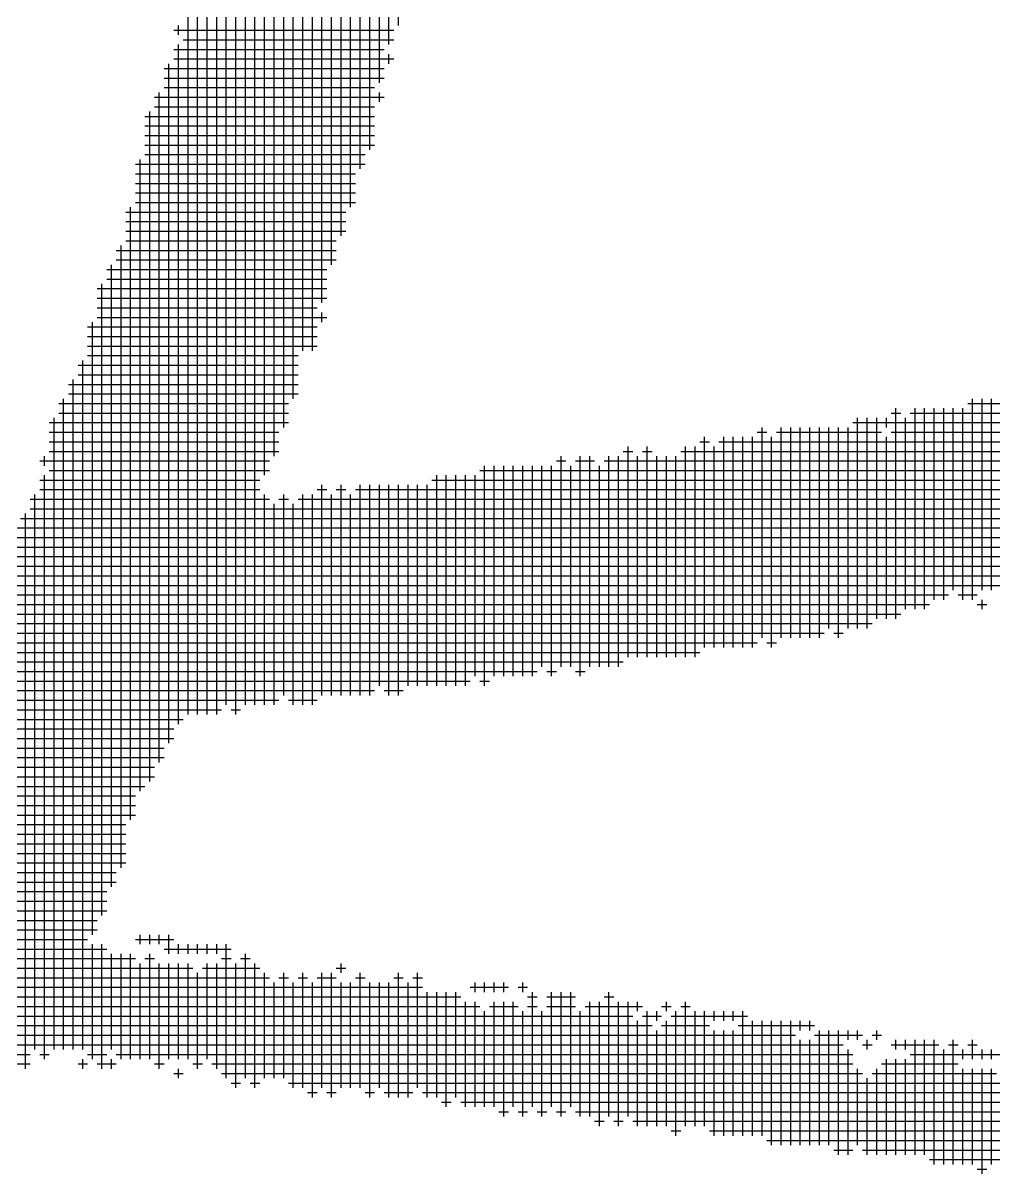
# Model space of a CAD drawing. Header units: feet. Extents: x 0 to 510288, y 0 to 371336.
# Drawn here: x 354440 to 354919, y 87916 to 88484 of the extents above; entities that cross this region are included whole.
import ezdxf

# ---------------------------------------------------------------- set-up
doc = ezdxf.new("R2010")
doc.units = ezdxf.units.FT
doc.header["$LTSCALE"] = 100
doc.header["$MEASUREMENT"] = 0
doc.layers.add('CX-MISC', color=2, linetype='CONTINUOUS')

msp = doc.modelspace()

# ---------------------------------------------------------------- linework, layer by layer
at = {"layer": 'CX-MISC'}
for p, q in [((354620.61, 88473.3, 12271.3), (354620.61, 89007.22, 12271.3)), ((354615.88, 88454.4, 12271.3), (354615.88, 88983.6, 12271.3)), ((354611.16, 88421.32, 12271.3), (354611.16, 88941.07, 12271.3)), ((354606.43, 88411.87, 12271.3), (354606.43, 88893.82, 12271.3)), ((354596.98, 88378.8, 12271.3), (354596.98, 88889.1, 12271.3)), ((354601.71, 88392.97, 12271.3), (354601.71, 88889.1, 12271.3)), ((354587.53, 88345.72, 12271.3), (354587.53, 88884.37, 12271.3)), ((354592.26, 88364.62, 12271.3), (354592.26, 88884.37, 12271.3)), ((354582.81, 88322.1, 12271.3), (354582.81, 88879.65, 12271.3)), ((354578.08, 88322.1, 12271.3), (354578.08, 88733.17, 12271.3)), ((354573.36, 88298.47, 12271.3), (354573.36, 88695.37, 12271.3)), ((354568.63, 88284.3, 12271.3), (354568.63, 88671.75, 12271.3)), ((354563.91, 88270.12, 12271.3), (354563.91, 88652.85, 12271.3)), ((354559.18, 88260.67, 12271.3), (354559.18, 88638.67, 12271.3)), ((354554.46, 88147.27, 12271.3), (354554.46, 88615.05, 12271.3)), ((354549.73, 88147.27, 12271.3), (354549.73, 88600.87, 12271.3)), ((354545.01, 88142.55, 12271.3), (354545.01, 88572.52, 12271.3)), ((354540.28, 88147.27, 12271.3), (354540.28, 88558.35, 12271.3)), ((354535.56, 88142.55, 12271.3), (354535.56, 88534.72, 12271.3)), ((354530.83, 88142.55, 12271.3), (354530.83, 88530, 12271.3)), ((354526.11, 88142.55, 12271.3), (354526.11, 88515.82, 12271.3)), ((354521.38, 88142.55, 12271.3), (354521.38, 88501.65, 12271.3)), ((354625.33, 88482.75, 12271.3), (354625.33, 88487.47, 12271.3)), ((354514.3, 88480.39, 12271.3), (354622.97, 88480.39, 12271.3)), ((354516.66, 88478.02, 12271.3), (354516.66, 88482.75, 12271.3)), ((354516.66, 88137.82, 12271.3), (354516.66, 88473.3, 12271.3)), ((354519.02, 88475.66, 12271.3), (354622.97, 88475.66, 12271.3)), ((354514.3, 88470.94, 12271.3), (354618.25, 88470.94, 12271.3)), ((354514.3, 88466.21, 12271.3), (354622.97, 88466.21, 12271.3)), ((354620.61, 88463.85, 12271.3), (354620.61, 88468.57, 12271.3)), ((354509.57, 88461.49, 12271.3), (354618.25, 88461.49, 12271.3)), ((354511.93, 88128.37, 12271.3), (354511.93, 88463.85, 12271.3)), ((354509.57, 88456.76, 12271.3), (354618.25, 88456.76, 12271.3)), ((354507.21, 88118.92, 12271.3), (354507.21, 88449.67, 12271.3)), ((354509.57, 88452.04, 12271.3), (354613.52, 88452.04, 12271.3)), ((354615.88, 88444.95, 12271.3), (354615.88, 88449.67, 12271.3)), ((354504.85, 88447.31, 12271.3), (354618.25, 88447.31, 12271.3)), ((354500.12, 88437.86, 12271.3), (354613.52, 88437.86, 12271.3)), ((354502.48, 88109.47, 12271.3), (354502.48, 88440.22, 12271.3)), ((354504.85, 88442.59, 12271.3), (354613.52, 88442.59, 12271.3)), ((354500.12, 88433.14, 12271.3), (354613.52, 88433.14, 12271.3)), ((354500.12, 88428.41, 12271.3), (354613.52, 88428.41, 12271.3)), ((354500.12, 88423.69, 12271.3), (354613.52, 88423.69, 12271.3)), ((354497.76, 88104.75, 12271.3), (354497.76, 88416.6, 12271.3)), ((354500.12, 88418.96, 12271.3), (354608.8, 88418.96, 12271.3)), ((354495.4, 88414.24, 12271.3), (354608.8, 88414.24, 12271.3)), ((354495.4, 88409.51, 12271.3), (354604.07, 88409.51, 12271.3)), ((354495.4, 88404.79, 12271.3), (354604.07, 88404.79, 12271.3)), ((354495.4, 88400.06, 12271.3), (354604.07, 88400.06, 12271.3)), ((354493.03, 88090.57, 12271.3), (354493.03, 88392.97, 12271.3)), ((354495.4, 88395.34, 12271.3), (354604.07, 88395.34, 12271.3)), ((354490.67, 88390.61, 12271.3), (354599.35, 88390.61, 12271.3)), ((354490.67, 88385.89, 12271.3), (354599.35, 88385.89, 12271.3)), ((354490.67, 88381.16, 12271.3), (354599.35, 88381.16, 12271.3)), ((354490.67, 88376.44, 12271.3), (354594.62, 88376.44, 12271.3)), ((354485.95, 88371.71, 12271.3), (354594.62, 88371.71, 12271.3)), ((354488.31, 88066.95, 12271.3), (354488.31, 88374.07, 12271.3)), ((354483.58, 88057.5, 12271.3), (354483.58, 88364.62, 12271.3)), ((354485.95, 88366.99, 12271.3), (354594.62, 88366.99, 12271.3)), ((354481.22, 88362.26, 12271.3), (354589.9, 88362.26, 12271.3)), ((354476.5, 88352.81, 12271.3), (354589.9, 88352.81, 12271.3)), ((354478.86, 88043.32, 12271.3), (354478.86, 88355.17, 12271.3)), ((354481.22, 88357.54, 12271.3), (354589.9, 88357.54, 12271.3)), ((354476.5, 88348.09, 12271.3), (354589.9, 88348.09, 12271.3)), ((354476.5, 88343.36, 12271.3), (354585.17, 88343.36, 12271.3)), ((354587.53, 88336.27, 12271.3), (354587.53, 88341, 12271.3)), ((354474.13, 88033.87, 12271.3), (354474.13, 88336.27, 12271.3)), ((354476.5, 88338.64, 12271.3), (354589.9, 88338.64, 12271.3)), ((354471.77, 88333.91, 12271.3), (354585.17, 88333.91, 12271.3)), ((354471.77, 88329.19, 12271.3), (354585.17, 88329.19, 12271.3)), ((354471.77, 88324.46, 12271.3), (354585.17, 88324.46, 12271.3)), ((354471.77, 88319.74, 12271.3), (354575.72, 88319.74, 12271.3)), ((354467.05, 88315.01, 12271.3), (354575.72, 88315.01, 12271.3)), ((354469.41, 87977.17, 12271.3), (354469.41, 88317.37, 12271.3)), ((354464.68, 87977.17, 12271.3), (354464.68, 88307.92, 12271.3)), ((354467.05, 88310.29, 12271.3), (354575.72, 88310.29, 12271.3)), ((354462.32, 88305.56, 12271.3), (354575.72, 88305.56, 12271.3)), ((354457.6, 88296.11, 12271.3), (354571, 88296.11, 12271.3)), ((354459.96, 87977.17, 12271.3), (354459.96, 88298.47, 12271.3)), ((354462.32, 88300.84, 12271.3), (354575.72, 88300.84, 12271.3)), ((354906.47, 88296.11, 12271.3), (355700.27, 88296.11, 12271.3)), ((354908.83, 88199.25, 12271.3), (354908.83, 88298.47, 12271.3)), ((354913.56, 88203.97, 12271.3), (354913.56, 88298.47, 12271.3)), ((354918.28, 88203.97, 12271.3), (354918.28, 88298.47, 12271.3)), ((354457.6, 88291.39, 12271.3), (354571, 88291.39, 12271.3)), ((354868.67, 88291.39, 12271.3), (354873.4, 88291.39, 12271.3)), ((354871.03, 88189.8, 12271.3), (354871.03, 88293.75, 12271.3)), ((354878.12, 88291.39, 12271.3), (355634.12, 88291.39, 12271.3)), ((354880.48, 88194.52, 12271.3), (354880.48, 88293.75, 12271.3)), ((354885.21, 88194.52, 12271.3), (354885.21, 88293.75, 12271.3)), ((354889.93, 88199.25, 12271.3), (354889.93, 88293.75, 12271.3)), ((354894.66, 88199.25, 12271.3), (354894.66, 88293.75, 12271.3)), ((354899.38, 88203.97, 12271.3), (354899.38, 88293.75, 12271.3)), ((354904.11, 88199.25, 12271.3), (354904.11, 88293.75, 12271.3)), ((354452.87, 88286.66, 12271.3), (354571, 88286.66, 12271.3)), ((354455.23, 87977.17, 12271.3), (354455.23, 88289.02, 12271.3)), ((354804.88, 88180.35, 12271.3), (354804.88, 88284.3, 12271.3)), ((354814.33, 88180.35, 12271.3), (354814.33, 88284.3, 12271.3)), ((354819.06, 88180.35, 12271.3), (354819.06, 88284.3, 12271.3)), ((354823.78, 88180.35, 12271.3), (354823.78, 88284.3, 12271.3)), ((354828.51, 88180.35, 12271.3), (354828.51, 88284.3, 12271.3)), ((354833.23, 88180.35, 12271.3), (354833.23, 88284.3, 12271.3)), ((354837.96, 88185.07, 12271.3), (354837.96, 88284.3, 12271.3)), ((354842.68, 88180.35, 12271.3), (354842.68, 88284.3, 12271.3)), ((354847.41, 88185.07, 12271.3), (354847.41, 88284.3, 12271.3)), ((354849.77, 88286.66, 12271.3), (355634.12, 88286.66, 12271.3)), ((354852.13, 88185.07, 12271.3), (354852.13, 88289.02, 12271.3)), ((354856.86, 88185.07, 12271.3), (354856.86, 88289.02, 12271.3)), ((354861.58, 88189.8, 12271.3), (354861.58, 88289.02, 12271.3)), ((354866.31, 88284.3, 12271.3), (354866.31, 88289.02, 12271.3)), ((354875.76, 88194.52, 12271.3), (354875.76, 88289.02, 12271.3)), ((354452.87, 88281.94, 12271.3), (354566.27, 88281.94, 12271.3)), ((354776.53, 88175.62, 12271.3), (354776.53, 88279.57, 12271.3)), ((354785.98, 88175.62, 12271.3), (354785.98, 88279.57, 12271.3)), ((354790.71, 88175.62, 12271.3), (354790.71, 88279.57, 12271.3)), ((354795.43, 88175.62, 12271.3), (354795.43, 88279.57, 12271.3)), ((354800.16, 88175.62, 12271.3), (354800.16, 88279.57, 12271.3)), ((354802.52, 88281.94, 12271.3), (354807.25, 88281.94, 12271.3)), ((354809.61, 88175.62, 12271.3), (354809.61, 88279.57, 12271.3)), ((354811.97, 88281.94, 12271.3), (354863.95, 88281.94, 12271.3)), ((354866.31, 88189.8, 12271.3), (354866.31, 88279.57, 12271.3)), ((354868.67, 88281.94, 12271.3), (355596.32, 88281.94, 12271.3)), ((354452.87, 88277.21, 12271.3), (354566.27, 88277.21, 12271.3)), ((354738.73, 88170.9, 12271.3), (354738.73, 88274.85, 12271.3)), ((354748.18, 88170.9, 12271.3), (354748.18, 88274.85, 12271.3)), ((354767.08, 88170.9, 12271.3), (354767.08, 88274.85, 12271.3)), ((354771.81, 88170.9, 12271.3), (354771.81, 88274.85, 12271.3)), ((354774.17, 88277.21, 12271.3), (354778.9, 88277.21, 12271.3)), ((354781.26, 88175.62, 12271.3), (354781.26, 88274.85, 12271.3)), ((354783.62, 88277.21, 12271.3), (355558.52, 88277.21, 12271.3)), ((354448.15, 88267.76, 12271.3), (354561.55, 88267.76, 12271.3)), ((354450.51, 88265.4, 12271.3), (354450.51, 88270.12, 12271.3)), ((354452.87, 88272.49, 12271.3), (354566.27, 88272.49, 12271.3)), ((354703.3, 88267.76, 12271.3), (354708.02, 88267.76, 12271.3)), ((354705.66, 88166.17, 12271.3), (354705.66, 88270.12, 12271.3)), ((354712.75, 88267.76, 12271.3), (354722.2, 88267.76, 12271.3)), ((354715.11, 88161.45, 12271.3), (354715.11, 88270.12, 12271.3)), ((354719.83, 88166.17, 12271.3), (354719.83, 88270.12, 12271.3)), ((354726.92, 88267.76, 12271.3), (355492.37, 88267.76, 12271.3)), ((354729.28, 88166.17, 12271.3), (354729.28, 88270.12, 12271.3)), ((354734.01, 88166.17, 12271.3), (354734.01, 88270.12, 12271.3)), ((354736.37, 88272.49, 12271.3), (354741.1, 88272.49, 12271.3)), ((354743.46, 88170.9, 12271.3), (354743.46, 88270.12, 12271.3)), ((354745.82, 88272.49, 12271.3), (354750.55, 88272.49, 12271.3)), ((354752.91, 88170.9, 12271.3), (354752.91, 88270.12, 12271.3)), ((354757.63, 88170.9, 12271.3), (354757.63, 88270.12, 12271.3)), ((354762.36, 88170.9, 12271.3), (354762.36, 88270.12, 12271.3)), ((354764.72, 88272.49, 12271.3), (355511.27, 88272.49, 12271.3)), ((354452.87, 88263.04, 12271.3), (354561.55, 88263.04, 12271.3)), ((354665.5, 88263.04, 12271.3), (355464.02, 88263.04, 12271.3)), ((354667.86, 88156.72, 12271.3), (354667.86, 88265.4, 12271.3)), ((354672.58, 88161.45, 12271.3), (354672.58, 88265.4, 12271.3)), ((354677.31, 88161.45, 12271.3), (354677.31, 88265.4, 12271.3)), ((354682.03, 88161.45, 12271.3), (354682.03, 88265.4, 12271.3)), ((354686.76, 88161.45, 12271.3), (354686.76, 88265.4, 12271.3)), ((354691.48, 88161.45, 12271.3), (354691.48, 88265.4, 12271.3)), ((354696.21, 88166.17, 12271.3), (354696.21, 88265.4, 12271.3)), ((354700.93, 88161.45, 12271.3), (354700.93, 88265.4, 12271.3)), ((354710.38, 88166.17, 12271.3), (354710.38, 88265.4, 12271.3)), ((354724.56, 88166.17, 12271.3), (354724.56, 88265.4, 12271.3)), ((354448.15, 88258.31, 12271.3), (354556.82, 88258.31, 12271.3)), ((354450.51, 87972.45, 12271.3), (354450.51, 88260.67, 12271.3)), ((354587.53, 88152, 12271.3), (354587.53, 88255.95, 12271.3)), ((354596.98, 88152, 12271.3), (354596.98, 88255.95, 12271.3)), ((354606.43, 88152, 12271.3), (354606.43, 88255.95, 12271.3)), ((354611.16, 88152, 12271.3), (354611.16, 88255.95, 12271.3)), ((354615.88, 88156.72, 12271.3), (354615.88, 88255.95, 12271.3)), ((354620.61, 88152, 12271.3), (354620.61, 88255.95, 12271.3)), ((354625.33, 88152, 12271.3), (354625.33, 88255.95, 12271.3)), ((354630.06, 88156.72, 12271.3), (354630.06, 88255.95, 12271.3)), ((354634.78, 88156.72, 12271.3), (354634.78, 88255.95, 12271.3)), ((354639.51, 88156.72, 12271.3), (354639.51, 88255.95, 12271.3)), ((354641.87, 88258.31, 12271.3), (355445.12, 88258.31, 12271.3)), ((354644.23, 88156.72, 12271.3), (354644.23, 88260.67, 12271.3)), ((354648.96, 88156.72, 12271.3), (354648.96, 88260.67, 12271.3)), ((354653.68, 88156.72, 12271.3), (354653.68, 88260.67, 12271.3)), ((354658.41, 88156.72, 12271.3), (354658.41, 88260.67, 12271.3)), ((354663.13, 88161.45, 12271.3), (354663.13, 88260.67, 12271.3)), ((354445.78, 87977.17, 12271.3), (354445.78, 88251.22, 12271.3)), ((354448.15, 88253.59, 12271.3), (354556.82, 88253.59, 12271.3)), ((354559.18, 88147.27, 12271.3), (354559.18, 88251.22, 12271.3)), ((354568.63, 88152, 12271.3), (354568.63, 88251.22, 12271.3)), ((354578.08, 88147.27, 12271.3), (354578.08, 88251.22, 12271.3)), ((354582.81, 88147.27, 12271.3), (354582.81, 88251.22, 12271.3)), ((354585.17, 88253.59, 12271.3), (354589.9, 88253.59, 12271.3)), ((354592.26, 88152, 12271.3), (354592.26, 88251.22, 12271.3)), ((354594.62, 88253.59, 12271.3), (354599.35, 88253.59, 12271.3)), ((354601.71, 88152, 12271.3), (354601.71, 88251.22, 12271.3)), ((354604.07, 88253.59, 12271.3), (355388.42, 88253.59, 12271.3)), ((354443.42, 88248.86, 12271.3), (354561.55, 88248.86, 12271.3)), ((354563.91, 88147.27, 12271.3), (354563.91, 88246.5, 12271.3)), ((354566.27, 88248.86, 12271.3), (354571, 88248.86, 12271.3)), ((354573.36, 88147.27, 12271.3), (354573.36, 88246.5, 12271.3)), ((354575.72, 88248.86, 12271.3), (355322.27, 88248.86, 12271.3)), ((354438.7, 88239.41, 12271.3), (355265.57, 88239.41, 12271.3)), ((354441.06, 87967.72, 12271.3), (354441.06, 88241.77, 12271.3)), ((354443.42, 88244.14, 12271.3), (355303.37, 88244.14, 12271.3)), ((354433.97, 88234.69, 12271.3), (355204.15, 88234.69, 12271.3)), ((354429.25, 88229.96, 12271.3), (355152.17, 88229.96, 12271.3)), ((354386.72, 88225.24, 12271.3), (355095.47, 88225.24, 12271.3)), ((354363.1, 88220.51, 12271.3), (355067.12, 88220.51, 12271.3)), ((354287.5, 88211.06, 12271.3), (354982.07, 88211.06, 12271.3)), ((354339.47, 88215.79, 12271.3), (355010.42, 88215.79, 12271.3)), ((354268.6, 88206.34, 12271.3), (354949, 88206.34, 12271.3)), ((354230.8, 88201.61, 12271.3), (354897.02, 88201.61, 12271.3)), ((354901.75, 88201.61, 12271.3), (354911.2, 88201.61, 12271.3)), ((354913.56, 88194.52, 12271.3), (354913.56, 88199.25, 12271.3)), ((354207.17, 88196.89, 12271.3), (354887.57, 88196.89, 12271.3)), ((354911.2, 88196.89, 12271.3), (354915.92, 88196.89, 12271.3)), ((354150.47, 88187.44, 12271.3), (354859.22, 88187.44, 12271.3)), ((354174.1, 88192.16, 12271.3), (354873.4, 88192.16, 12271.3)), ((354122.12, 88182.71, 12271.3), (354835.6, 88182.71, 12271.3)), ((354840.32, 88182.71, 12271.3), (354845.05, 88182.71, 12271.3)), ((354084.32, 88177.99, 12271.3), (354802.52, 88177.99, 12271.3)), ((354807.25, 88177.99, 12271.3), (354811.97, 88177.99, 12271.3)), ((354046.52, 88173.26, 12271.3), (354774.17, 88173.26, 12271.3)), ((354018.17, 88168.54, 12271.3), (354736.37, 88168.54, 12271.3)), ((353980.37, 88159.09, 12271.3), (354660.77, 88159.09, 12271.3)), ((354004, 88163.81, 12271.3), (354693.85, 88163.81, 12271.3)), ((354665.5, 88159.09, 12271.3), (354670.22, 88159.09, 12271.3)), ((354698.57, 88163.81, 12271.3), (354703.3, 88163.81, 12271.3)), ((354712.75, 88163.81, 12271.3), (354717.47, 88163.81, 12271.3)), ((353952.02, 88154.36, 12271.3), (354613.52, 88154.36, 12271.3)), ((354618.25, 88154.36, 12271.3), (354627.7, 88154.36, 12271.3)), ((353942.57, 88149.64, 12271.3), (354566.27, 88149.64, 12271.3)), ((354571, 88149.64, 12271.3), (354585.17, 88149.64, 12271.3)), ((353914.22, 88144.91, 12271.3), (354537.92, 88144.91, 12271.3)), ((354542.65, 88144.91, 12271.3), (354547.37, 88144.91, 12271.3)), ((353890.6, 88140.19, 12271.3), (354519.02, 88140.19, 12271.3)), ((353885.87, 88130.74, 12271.3), (354514.3, 88130.74, 12271.3)), ((353890.6, 88135.46, 12271.3), (354514.3, 88135.46, 12271.3)), ((353885.87, 88126.01, 12271.3), (354509.57, 88126.01, 12271.3)), ((354386.72, 88121.29, 12271.3), (354509.57, 88121.29, 12271.3)), ((354386.72, 88116.56, 12271.3), (354504.85, 88116.56, 12271.3)), ((354382, 88111.84, 12271.3), (354504.85, 88111.84, 12271.3)), ((354382, 88102.39, 12271.3), (354495.4, 88102.39, 12271.3)), ((354386.72, 88107.11, 12271.3), (354500.12, 88107.11, 12271.3)), ((354377.27, 88097.66, 12271.3), (354495.4, 88097.66, 12271.3)), ((354382, 88092.94, 12271.3), (354495.4, 88092.94, 12271.3)), ((354377.27, 88088.21, 12271.3), (354490.67, 88088.21, 12271.3)), ((354372.55, 88083.49, 12271.3), (354490.67, 88083.49, 12271.3)), ((354367.82, 88078.76, 12271.3), (354490.67, 88078.76, 12271.3)), ((354372.55, 88074.04, 12271.3), (354490.67, 88074.04, 12271.3)), ((354367.82, 88069.31, 12271.3), (354490.67, 88069.31, 12271.3)), ((354367.82, 88064.59, 12271.3), (354485.95, 88064.59, 12271.3)), ((354363.1, 88059.86, 12271.3), (354485.95, 88059.86, 12271.3)), ((353923.67, 88055.14, 12271.3), (354481.22, 88055.14, 12271.3)), ((353933.12, 88050.41, 12271.3), (354481.22, 88050.41, 12271.3)), ((353937.85, 88045.69, 12271.3), (354481.22, 88045.69, 12271.3)), ((353956.75, 88040.96, 12271.3), (354476.5, 88040.96, 12271.3)), ((353980.37, 88036.24, 12271.3), (354476.5, 88036.24, 12271.3)), ((353999.27, 88031.51, 12271.3), (354471.77, 88031.51, 12271.3)), ((354474.13, 87972.45, 12271.3), (354474.13, 88029.15, 12271.3)), ((354478.86, 87967.72, 12271.3), (354478.86, 88029.15, 12271.3)), ((354495.4, 88031.51, 12271.3), (354514.3, 88031.51, 12271.3)), ((354497.76, 88029.15, 12271.3), (354497.76, 88033.87, 12271.3)), ((354502.48, 88029.15, 12271.3), (354502.48, 88033.87, 12271.3)), ((354507.21, 88029.15, 12271.3), (354507.21, 88033.87, 12271.3)), ((354511.93, 88024.42, 12271.3), (354511.93, 88033.87, 12271.3)), ((354516.66, 88024.42, 12271.3), (354516.66, 88029.15, 12271.3)), ((354521.38, 88024.42, 12271.3), (354521.38, 88029.15, 12271.3)), ((354526.11, 88024.42, 12271.3), (354526.11, 88029.15, 12271.3)), ((354530.83, 88024.42, 12271.3), (354530.83, 88029.15, 12271.3)), ((354535.56, 88024.42, 12271.3), (354535.56, 88029.15, 12271.3)), ((354540.28, 87963, 12271.3), (354540.28, 88029.15, 12271.3)), ((354032.35, 88026.79, 12271.3), (354481.22, 88026.79, 12271.3)), ((354483.58, 87977.17, 12271.3), (354483.58, 88024.42, 12271.3)), ((354488.31, 87972.45, 12271.3), (354488.31, 88024.42, 12271.3)), ((354493.03, 87972.45, 12271.3), (354493.03, 88024.42, 12271.3)), ((354502.48, 87972.45, 12271.3), (354502.48, 88024.42, 12271.3)), ((354509.57, 88026.79, 12271.3), (354542.65, 88026.79, 12271.3)), ((354549.73, 87963, 12271.3), (354549.73, 88024.42, 12271.3)), ((354055.97, 88022.06, 12271.3), (354495.4, 88022.06, 12271.3)), ((354126.85, 88017.34, 12271.3), (354523.75, 88017.34, 12271.3)), ((354497.76, 87972.45, 12271.3), (354497.76, 88019.7, 12271.3)), ((354500.12, 88022.06, 12271.3), (354504.85, 88022.06, 12271.3)), ((354507.21, 87967.72, 12271.3), (354507.21, 88019.7, 12271.3)), ((354511.93, 87972.45, 12271.3), (354511.93, 88019.7, 12271.3)), ((354516.66, 87972.45, 12271.3), (354516.66, 88019.7, 12271.3)), ((354521.38, 87972.45, 12271.3), (354521.38, 88019.7, 12271.3)), ((354528.47, 88017.34, 12271.3), (354556.82, 88017.34, 12271.3)), ((354530.83, 87972.45, 12271.3), (354530.83, 88019.7, 12271.3)), ((354535.56, 87967.72, 12271.3), (354535.56, 88019.7, 12271.3)), ((354537.92, 88022.06, 12271.3), (354542.65, 88022.06, 12271.3)), ((354545.01, 87958.27, 12271.3), (354545.01, 88019.7, 12271.3)), ((354547.37, 88022.06, 12271.3), (354552.1, 88022.06, 12271.3)), ((354554.46, 87958.27, 12271.3), (354554.46, 88019.7, 12271.3)), ((354594.62, 88017.34, 12271.3), (354599.35, 88017.34, 12271.3)), ((354596.98, 88014.97, 12271.3), (354596.98, 88019.7, 12271.3)), ((354150.47, 88012.61, 12271.3), (354561.55, 88012.61, 12271.3)), ((354526.11, 87967.72, 12271.3), (354526.11, 88014.97, 12271.3)), ((354559.18, 87963, 12271.3), (354559.18, 88014.97, 12271.3)), ((354566.27, 88012.61, 12271.3), (354571, 88012.61, 12271.3)), ((354568.63, 87963, 12271.3), (354568.63, 88014.97, 12271.3)), ((354575.72, 88012.61, 12271.3), (354580.45, 88012.61, 12271.3)), ((354578.08, 87958.27, 12271.3), (354578.08, 88014.97, 12271.3)), ((354585.17, 88012.61, 12271.3), (354594.62, 88012.61, 12271.3)), ((354587.53, 87958.27, 12271.3), (354587.53, 88014.97, 12271.3)), ((354592.26, 87953.55, 12271.3), (354592.26, 88014.97, 12271.3)), ((354604.07, 88012.61, 12271.3), (354608.8, 88012.61, 12271.3)), ((354606.43, 87958.27, 12271.3), (354606.43, 88014.97, 12271.3)), ((354622.97, 88012.61, 12271.3), (354627.7, 88012.61, 12271.3)), ((354625.33, 87953.55, 12271.3), (354625.33, 88014.97, 12271.3)), ((354632.42, 88012.61, 12271.3), (354637.15, 88012.61, 12271.3)), ((354634.78, 87958.27, 12271.3), (354634.78, 88014.97, 12271.3)), ((354197.72, 88007.89, 12271.3), (354637.15, 88007.89, 12271.3)), ((354563.91, 87963, 12271.3), (354563.91, 88010.25, 12271.3)), ((354573.36, 87958.27, 12271.3), (354573.36, 88010.25, 12271.3)), ((354582.81, 87953.55, 12271.3), (354582.81, 88010.25, 12271.3)), ((354596.98, 87958.27, 12271.3), (354596.98, 88010.25, 12271.3)), ((354601.71, 87958.27, 12271.3), (354601.71, 88010.25, 12271.3)), ((354611.16, 87953.55, 12271.3), (354611.16, 88010.25, 12271.3)), ((354615.88, 87958.27, 12271.3), (354615.88, 88010.25, 12271.3)), ((354620.61, 87953.55, 12271.3), (354620.61, 88010.25, 12271.3)), ((354630.06, 87953.55, 12271.3), (354630.06, 88010.25, 12271.3)), ((354660.77, 88007.89, 12271.3), (354679.67, 88007.89, 12271.3)), ((354663.13, 88005.52, 12271.3), (354663.13, 88010.25, 12271.3)), ((354667.86, 88005.52, 12271.3), (354667.86, 88010.25, 12271.3)), ((354672.58, 88005.52, 12271.3), (354672.58, 88010.25, 12271.3)), ((354677.31, 88005.52, 12271.3), (354677.31, 88010.25, 12271.3)), ((354684.4, 88007.89, 12271.3), (354689.12, 88007.89, 12271.3)), ((354686.76, 88005.52, 12271.3), (354686.76, 88010.25, 12271.3)), ((354249.7, 88003.16, 12271.3), (354656.05, 88003.16, 12271.3)), ((354639.51, 87953.55, 12271.3), (354639.51, 88005.52, 12271.3)), ((354644.23, 87953.55, 12271.3), (354644.23, 88005.52, 12271.3)), ((354648.96, 87948.82, 12271.3), (354648.96, 88005.52, 12271.3)), ((354653.68, 87953.55, 12271.3), (354653.68, 88005.52, 12271.3)), ((354658.41, 87948.82, 12271.3), (354658.41, 88000.8, 12271.3)), ((354663.13, 87948.82, 12271.3), (354663.13, 88000.8, 12271.3)), ((354672.58, 87948.82, 12271.3), (354672.58, 88000.8, 12271.3)), ((354677.31, 87944.1, 12271.3), (354677.31, 88000.8, 12271.3)), ((354682.03, 87948.82, 12271.3), (354682.03, 88000.8, 12271.3)), ((354689.12, 88003.16, 12271.3), (354693.85, 88003.16, 12271.3)), ((354691.48, 87948.82, 12271.3), (354691.48, 88005.52, 12271.3)), ((354698.57, 88003.16, 12271.3), (354712.75, 88003.16, 12271.3)), ((354700.93, 87948.82, 12271.3), (354700.93, 88005.52, 12271.3)), ((354705.66, 87944.1, 12271.3), (354705.66, 88005.52, 12271.3)), ((354710.38, 87948.82, 12271.3), (354710.38, 88005.52, 12271.3)), ((354719.83, 87944.1, 12271.3), (354719.83, 88000.8, 12271.3)), ((354724.56, 87939.37, 12271.3), (354724.56, 88000.8, 12271.3)), ((354726.92, 88003.16, 12271.3), (354731.65, 88003.16, 12271.3)), ((354729.28, 87944.1, 12271.3), (354729.28, 88005.52, 12271.3)), ((354734.01, 87939.37, 12271.3), (354734.01, 88000.8, 12271.3)), ((354738.73, 87944.1, 12271.3), (354738.73, 88000.8, 12271.3)), ((354743.46, 87996.07, 12271.3), (354743.46, 88000.8, 12271.3)), ((354757.63, 87996.07, 12271.3), (354757.63, 88000.8, 12271.3)), ((354767.08, 87939.37, 12271.3), (354767.08, 88000.8, 12271.3)), ((354282.77, 87998.44, 12271.3), (354665.5, 87998.44, 12271.3)), ((354667.86, 87948.82, 12271.3), (354667.86, 87996.07, 12271.3)), ((354670.22, 87998.44, 12271.3), (354684.4, 87998.44, 12271.3)), ((354686.76, 87944.1, 12271.3), (354686.76, 87996.07, 12271.3)), ((354689.12, 87998.44, 12271.3), (354693.85, 87998.44, 12271.3)), ((354696.21, 87944.1, 12271.3), (354696.21, 87996.07, 12271.3)), ((354698.57, 87998.44, 12271.3), (354712.75, 87998.44, 12271.3)), ((354715.11, 87944.1, 12271.3), (354715.11, 87996.07, 12271.3)), ((354717.47, 87998.44, 12271.3), (354745.82, 87998.44, 12271.3)), ((354748.18, 87939.37, 12271.3), (354748.18, 87996.07, 12271.3)), ((354752.91, 87991.35, 12271.3), (354752.91, 87996.07, 12271.3)), ((354755.27, 87998.44, 12271.3), (354760, 87998.44, 12271.3)), ((354762.36, 87934.65, 12271.3), (354762.36, 87996.07, 12271.3)), ((354764.72, 87998.44, 12271.3), (354769.45, 87998.44, 12271.3)), ((354771.81, 87939.37, 12271.3), (354771.81, 87996.07, 12271.3)), ((354776.53, 87939.37, 12271.3), (354776.53, 87996.07, 12271.3)), ((354781.26, 87991.35, 12271.3), (354781.26, 87996.07, 12271.3)), ((354785.98, 87991.35, 12271.3), (354785.98, 87996.07, 12271.3)), ((354790.71, 87991.35, 12271.3), (354790.71, 87996.07, 12271.3)), ((354795.43, 87934.65, 12271.3), (354795.43, 87996.07, 12271.3)), ((354325.3, 87993.71, 12271.3), (354741.1, 87993.71, 12271.3)), ((354330.02, 87988.99, 12271.3), (354750.55, 87988.99, 12271.3)), ((354743.46, 87939.37, 12271.3), (354743.46, 87991.35, 12271.3)), ((354745.82, 87993.71, 12271.3), (354755.27, 87993.71, 12271.3)), ((354755.27, 87988.99, 12271.3), (354778.9, 87988.99, 12271.3)), ((354757.63, 87939.37, 12271.3), (354757.63, 87991.35, 12271.3)), ((354760, 87993.71, 12271.3), (354797.8, 87993.71, 12271.3)), ((354793.07, 87988.99, 12271.3), (354830.87, 87988.99, 12271.3)), ((354800.16, 87934.65, 12271.3), (354800.16, 87991.35, 12271.3)), ((354804.88, 87934.65, 12271.3), (354804.88, 87991.35, 12271.3)), ((354809.61, 87929.92, 12271.3), (354809.61, 87991.35, 12271.3)), ((354814.33, 87929.92, 12271.3), (354814.33, 87991.35, 12271.3)), ((354819.06, 87929.92, 12271.3), (354819.06, 87991.35, 12271.3)), ((354823.78, 87986.62, 12271.3), (354823.78, 87991.35, 12271.3)), ((354828.51, 87986.62, 12271.3), (354828.51, 87991.35, 12271.3)), ((354330.02, 87984.26, 12271.3), (354821.42, 87984.26, 12271.3)), ((354752.91, 87939.37, 12271.3), (354752.91, 87986.62, 12271.3)), ((354781.26, 87934.65, 12271.3), (354781.26, 87986.62, 12271.3)), ((354785.98, 87934.65, 12271.3), (354785.98, 87986.62, 12271.3)), ((354790.71, 87934.65, 12271.3), (354790.71, 87986.62, 12271.3)), ((354830.87, 87984.26, 12271.3), (354854.5, 87984.26, 12271.3)), ((354833.23, 87929.92, 12271.3), (354833.23, 87986.62, 12271.3)), ((354837.96, 87929.92, 12271.3), (354837.96, 87986.62, 12271.3)), ((354842.68, 87925.2, 12271.3), (354842.68, 87986.62, 12271.3)), ((354847.41, 87981.9, 12271.3), (354847.41, 87986.62, 12271.3)), ((354852.13, 87981.9, 12271.3), (354852.13, 87986.62, 12271.3)), ((354859.22, 87984.26, 12271.3), (354863.95, 87984.26, 12271.3)), ((354861.58, 87981.9, 12271.3), (354861.58, 87986.62, 12271.3)), ((354325.3, 87979.54, 12271.3), (354845.05, 87979.54, 12271.3)), ((354823.78, 87929.92, 12271.3), (354823.78, 87981.9, 12271.3)), ((354828.51, 87929.92, 12271.3), (354828.51, 87981.9, 12271.3)), ((354854.5, 87979.54, 12271.3), (354859.22, 87979.54, 12271.3)), ((354856.86, 87977.17, 12271.3), (354856.86, 87981.9, 12271.3)), ((354868.67, 87979.54, 12271.3), (354892.3, 87979.54, 12271.3)), ((354871.03, 87977.17, 12271.3), (354871.03, 87981.9, 12271.3)), ((354875.76, 87977.17, 12271.3), (354875.76, 87981.9, 12271.3)), ((354880.48, 87925.2, 12271.3), (354880.48, 87981.9, 12271.3)), ((354885.21, 87925.2, 12271.3), (354885.21, 87981.9, 12271.3)), ((354889.93, 87920.47, 12271.3), (354889.93, 87981.9, 12271.3)), ((354897.02, 87979.54, 12271.3), (354901.75, 87979.54, 12271.3)), ((354899.38, 87920.47, 12271.3), (354899.38, 87981.9, 12271.3)), ((354906.47, 87979.54, 12271.3), (354911.2, 87979.54, 12271.3)), ((354908.83, 87972.45, 12271.3), (354908.83, 87981.9, 12271.3)), ((354325.3, 87974.81, 12271.3), (354443.42, 87974.81, 12271.3)), ((354448.15, 87974.81, 12271.3), (354452.87, 87974.81, 12271.3)), ((354469.41, 87967.72, 12271.3), (354469.41, 87972.45, 12271.3)), ((354471.77, 87974.81, 12271.3), (354481.22, 87974.81, 12271.3)), ((354483.58, 87967.72, 12271.3), (354483.58, 87972.45, 12271.3)), ((354485.95, 87974.81, 12271.3), (354849.77, 87974.81, 12271.3)), ((354847.41, 87925.2, 12271.3), (354847.41, 87977.17, 12271.3)), ((354866.31, 87925.2, 12271.3), (354866.31, 87972.45, 12271.3)), ((354871.03, 87925.2, 12271.3), (354871.03, 87972.45, 12271.3)), ((354875.76, 87925.2, 12271.3), (354875.76, 87972.45, 12271.3)), ((354878.12, 87974.81, 12271.3), (354930.1, 87974.81, 12271.3)), ((354894.66, 87920.47, 12271.3), (354894.66, 87977.17, 12271.3)), ((354904.11, 87972.45, 12271.3), (354904.11, 87977.17, 12271.3)), ((354913.56, 87972.45, 12271.3), (354913.56, 87977.17, 12271.3)), ((354918.28, 87972.45, 12271.3), (354918.28, 87977.17, 12271.3)), ((354320.57, 87970.09, 12271.3), (354443.42, 87970.09, 12271.3)), ((354467.05, 87970.09, 12271.3), (354471.77, 87970.09, 12271.3)), ((354476.5, 87970.09, 12271.3), (354485.95, 87970.09, 12271.3)), ((354504.85, 87970.09, 12271.3), (354509.57, 87970.09, 12271.3)), ((354516.66, 87963, 12271.3), (354516.66, 87967.72, 12271.3)), ((354523.75, 87970.09, 12271.3), (354528.47, 87970.09, 12271.3)), ((354533.2, 87970.09, 12271.3), (354849.77, 87970.09, 12271.3)), ((354852.13, 87929.92, 12271.3), (354852.13, 87967.72, 12271.3)), ((354861.58, 87925.2, 12271.3), (354861.58, 87967.72, 12271.3)), ((354863.95, 87970.09, 12271.3), (354901.75, 87970.09, 12271.3)), ((354904.11, 87920.47, 12271.3), (354904.11, 87967.72, 12271.3)), ((354908.83, 87920.47, 12271.3), (354908.83, 87967.72, 12271.3)), ((354913.56, 87915.75, 12271.3), (354913.56, 87967.72, 12271.3)), ((354918.28, 87920.47, 12271.3), (354918.28, 87967.72, 12271.3)), ((354514.3, 87965.36, 12271.3), (354519.02, 87965.36, 12271.3)), ((354537.92, 87965.36, 12271.3), (354854.5, 87965.36, 12271.3)), ((354542.65, 87960.64, 12271.3), (354547.37, 87960.64, 12271.3)), ((354552.1, 87960.64, 12271.3), (354556.82, 87960.64, 12271.3)), ((354571, 87960.64, 12271.3), (355024.6, 87960.64, 12271.3)), ((354856.86, 87925.2, 12271.3), (354856.86, 87963, 12271.3)), ((354859.22, 87965.36, 12271.3), (354920.65, 87965.36, 12271.3)), ((354580.45, 87955.91, 12271.3), (354585.17, 87955.91, 12271.3)), ((354589.9, 87955.91, 12271.3), (354594.62, 87955.91, 12271.3)), ((354608.8, 87955.91, 12271.3), (354613.52, 87955.91, 12271.3)), ((354618.25, 87955.91, 12271.3), (354632.42, 87955.91, 12271.3)), ((354637.15, 87955.91, 12271.3), (355034.05, 87955.91, 12271.3)), ((354646.6, 87951.19, 12271.3), (354651.32, 87951.19, 12271.3)), ((354656.05, 87951.19, 12271.3), (355048.22, 87951.19, 12271.3)), ((354674.95, 87946.46, 12271.3), (354679.67, 87946.46, 12271.3)), ((354684.4, 87946.46, 12271.3), (354689.12, 87946.46, 12271.3)), ((354693.85, 87946.46, 12271.3), (354698.57, 87946.46, 12271.3)), ((354703.3, 87946.46, 12271.3), (354708.02, 87946.46, 12271.3)), ((354712.75, 87946.46, 12271.3), (355067.12, 87946.46, 12271.3)), ((354722.2, 87941.74, 12271.3), (354726.92, 87941.74, 12271.3)), ((354731.65, 87941.74, 12271.3), (354736.37, 87941.74, 12271.3)), ((354741.1, 87941.74, 12271.3), (355081.3, 87941.74, 12271.3)), ((354760, 87937.01, 12271.3), (354764.72, 87937.01, 12271.3)), ((354778.9, 87937.01, 12271.3), (355071.85, 87937.01, 12271.3)), ((354807.25, 87932.29, 12271.3), (355185.25, 87932.29, 12271.3)), ((354840.32, 87927.56, 12271.3), (354849.77, 87927.56, 12271.3)), ((354854.5, 87927.56, 12271.3), (355175.8, 87927.56, 12271.3)), ((354887.57, 87922.84, 12271.3), (355199.42, 87922.84, 12271.3)), ((354911.2, 87918.11, 12271.3), (354915.92, 87918.11, 12271.3))]:
    msp.add_line(p, q, dxfattribs=at)

doc.saveas('drawing.dxf')
